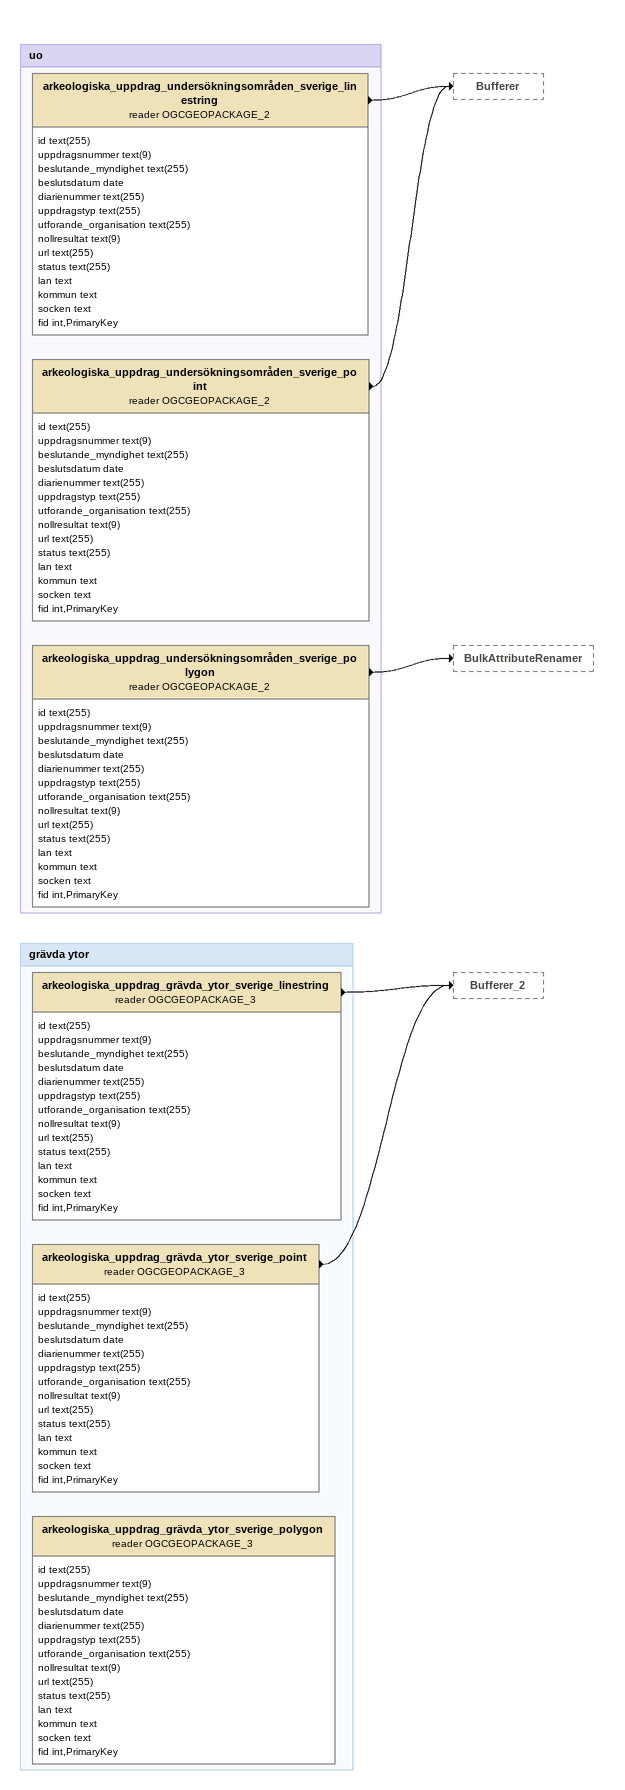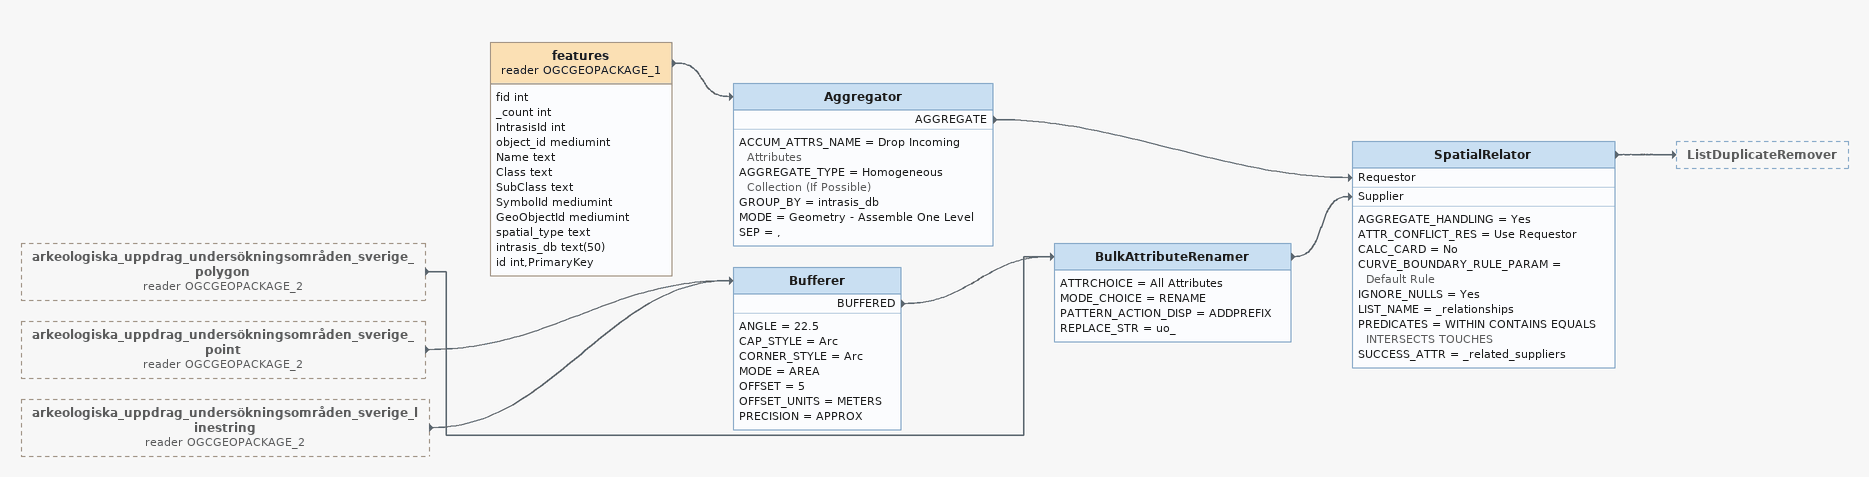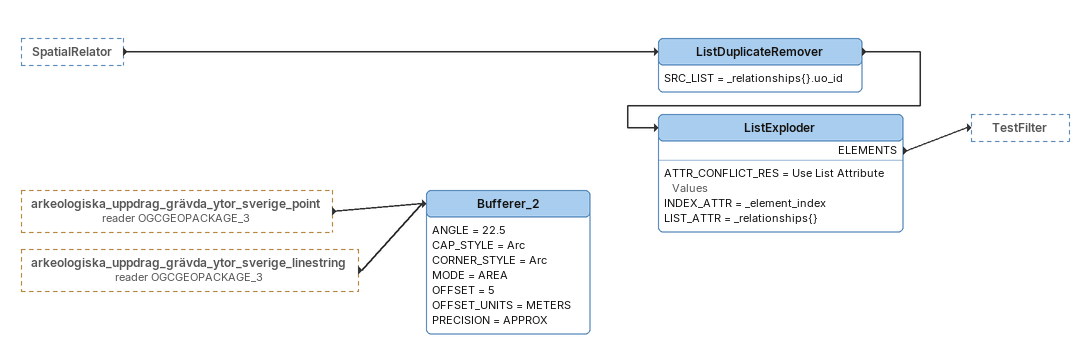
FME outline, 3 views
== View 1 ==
Bookmark: uo
arkeologiska_uppdrag_undersökningsområden_sverige_linestring (reader OGCGEOPACKAGE_2)
    attributes: id text(255), uppdragsnummer text(9), beslutande_myndighet text(255), beslutsdatum date, diarienummer text(255), uppdragstyp text(255), utforande_organisation text(255), nollresultat text(9), url text(255), status text(255), lan text, kommun text, socken text, fid int,PrimaryKey
    -> Bufferer
arkeologiska_uppdrag_undersökningsområden_sverige_point (reader OGCGEOPACKAGE_2)
    attributes: id text(255), uppdragsnummer text(9), beslutande_myndighet text(255), beslutsdatum date, diarienummer text(255), uppdragstyp text(255), utforande_organisation text(255), nollresultat text(9), url text(255), status text(255), lan text, kommun text, socken text, fid int,PrimaryKey
    -> Bufferer
arkeologiska_uppdrag_undersökningsområden_sverige_polygon (reader OGCGEOPACKAGE_2)
    attributes: id text(255), uppdragsnummer text(9), beslutande_myndighet text(255), beslutsdatum date, diarienummer text(255), uppdragstyp text(255), utforande_organisation text(255), nollresultat text(9), url text(255), status text(255), lan text, kommun text, socken text, fid int,PrimaryKey
    -> BulkAttributeRenamer

Bookmark: grävda ytor
arkeologiska_uppdrag_grävda_ytor_sverige_linestring (reader OGCGEOPACKAGE_3)
    attributes: id text(255), uppdragsnummer text(9), beslutande_myndighet text(255), beslutsdatum date, diarienummer text(255), uppdragstyp text(255), utforande_organisation text(255), nollresultat text(9), url text(255), status text(255), lan text, kommun text, socken text, fid int,PrimaryKey
    -> Bufferer_2
arkeologiska_uppdrag_grävda_ytor_sverige_point (reader OGCGEOPACKAGE_3)
    attributes: id text(255), uppdragsnummer text(9), beslutande_myndighet text(255), beslutsdatum date, diarienummer text(255), uppdragstyp text(255), utforande_organisation text(255), nollresultat text(9), url text(255), status text(255), lan text, kommun text, socken text, fid int,PrimaryKey
    -> Bufferer_2
arkeologiska_uppdrag_grävda_ytor_sverige_polygon (reader OGCGEOPACKAGE_3)
    attributes: id text(255), uppdragsnummer text(9), beslutande_myndighet text(255), beslutsdatum date, diarienummer text(255), uppdragstyp text(255), utforande_organisation text(255), nollresultat text(9), url text(255), status text(255), lan text, kommun text, socken text, fid int,PrimaryKey

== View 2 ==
arkeologiska_uppdrag_undersökningsområden_sverige_polygon (reader OGCGEOPACKAGE_2) [outside]
    -> BulkAttributeRenamer
arkeologiska_uppdrag_undersökningsområden_sverige_point (reader OGCGEOPACKAGE_2) [outside]
    -> Bufferer
arkeologiska_uppdrag_undersökningsområden_sverige_linestring (reader OGCGEOPACKAGE_2) [outside]
    -> Bufferer
Bufferer
    ANGLE = 22.5
    CAP_STYLE = Arc
    CORNER_STYLE = Arc
    MODE = AREA
    OFFSET = 5
    OFFSET_UNITS = METERS
    PRECISION = APPROX
    BUFFERED -> BulkAttributeRenamer
BulkAttributeRenamer
    ATTRCHOICE = All Attributes
    MODE_CHOICE = RENAME
    PATTERN_ACTION_DISP = ADDPREFIX
    REPLACE_STR = uo_
    -> SpatialRelator [Supplier]
features (reader OGCGEOPACKAGE_1)
    attributes: fid int, _count int, IntrasisId int, object_id mediumint, Name text, Class text, SubClass text, SymbolId mediumint, GeoObjectId mediumint, spatial_type text, intrasis_db text(50), id int,PrimaryKey
    -> Aggregator
Aggregator
    ACCUM_ATTRS_NAME = Drop Incoming Attributes
    AGGREGATE_TYPE = Homogeneous Collection (If Possible)
    GROUP_BY = intrasis_db
    MODE = Geometry - Assemble One Level
    SEP = ,
    AGGREGATE -> SpatialRelator [Requestor]
SpatialRelator
    AGGREGATE_HANDLING = Yes
    ATTR_CONFLICT_RES = Use Requestor
    CALC_CARD = No
    CURVE_BOUNDARY_RULE_PARAM = Default Rule
    IGNORE_NULLS = Yes
    LIST_NAME = _relationships
    PREDICATES = WITHIN CONTAINS EQUALS INTERSECTS TOUCHES
    SUCCESS_ATTR = _related_suppliers
    -> ListDuplicateRemover

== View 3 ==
SpatialRelator [outside]
    -> ListDuplicateRemover
arkeologiska_uppdrag_grävda_ytor_sverige_point (reader OGCGEOPACKAGE_3) [outside]
    -> Bufferer_2
arkeologiska_uppdrag_grävda_ytor_sverige_linestring (reader OGCGEOPACKAGE_3) [outside]
    -> Bufferer_2
Bufferer_2
    ANGLE = 22.5
    CAP_STYLE = Arc
    CORNER_STYLE = Arc
    MODE = AREA
    OFFSET = 5
    OFFSET_UNITS = METERS
    PRECISION = APPROX
ListDuplicateRemover
    SRC_LIST = _relationships{}.uo_id
    -> ListExploder
ListExploder
    ATTR_CONFLICT_RES = Use List Attribute Values
    INDEX_ATTR = _element_index
    LIST_ATTR = _relationships{}
    ELEMENTS -> TestFilter
